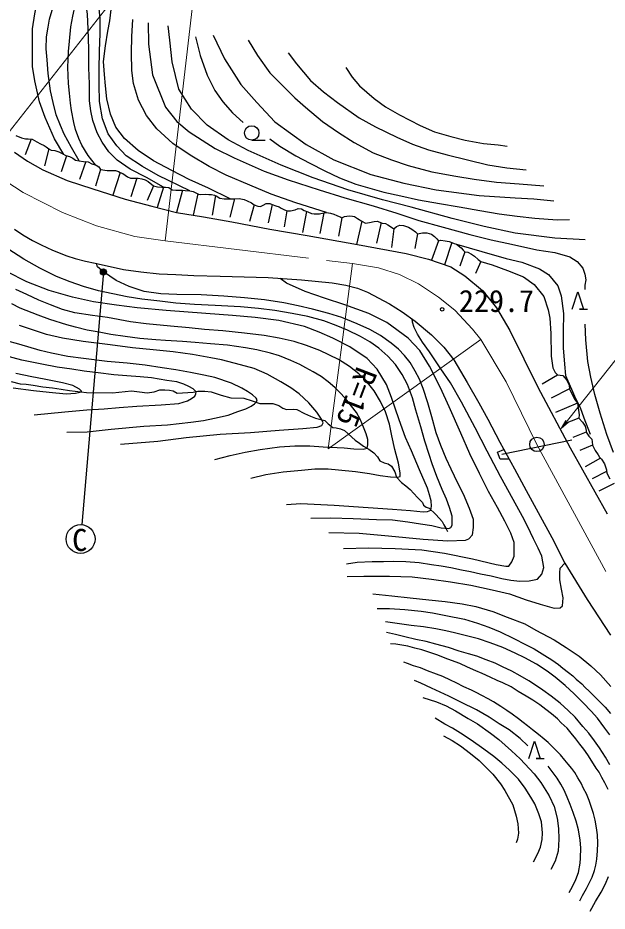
# Model space of a CAD drawing. Units: millimetres, scale not verified. Extents: x 40000 to 680000, y 20000 to 380000.
# Drawn here: x 284500 to 333396, y 245252 to 319426 of the extents above; entities that cross this region are included whole.
import ezdxf
from ezdxf.enums import TextEntityAlignment as Align

# ---------------------------------------------------------------- set-up
doc = ezdxf.new("R2010")
doc.units = ezdxf.units.MM
doc.header["$LTSCALE"] = 1000
doc.linetypes.add('CHAIN', pattern=[18.5, 12, -1.5, 3.5, -1.5])
for name, color, linetype, lineweight in [('M-BGD', 7, 'Continuous', 25), ('M-BGD-EXST', 7, 'Continuous', 25), ('M-BMK', 2, 'CHAIN', 13), ('M-BMK-SRVR', 3, 'Continuous', 25), ('M-STR-HTXT', 7, 'Continuous', 13)]:
    doc.layers.add(name, color=color, linetype=linetype, lineweight=lineweight)
doc.styles.add('ＭＳ ゴシック', font='')
doc.styles.get('ＭＳ ゴシック').set_extended_font_data('MS Gothic')

# ---------------------------------------------------------------- blocks, each defined once
blk = doc.blocks.new('open_arrow')
at = {"color": 0, "linetype": 'Continuous', "lineweight": -2}
blk.add_lwpolyline([(7.5, 1.25), (0, 0), (7.5, -1.25)], dxfattribs=at)

msp = doc.modelspace()

# ---------------------------------------------------------------- hatches: boundary and pattern name
at = {"layer": 'M-BGD-EXST'}
msp.add_hatch(color=256, dxfattribs=at).paths.add_polyline_path([(291377, 298212, 1), (291817, 298451, 0.41421), (291477, 298551, 0.41421)])

# ---------------------------------------------------------------- linework, layer by layer
at = {"layer": 'M-BGD'}
for p, q in [((285603, 309362), (285115, 308057)), ((303908, 309272), (305031, 309272)), ((287078, 308554), (286711, 307146)), ((288543, 307977), (288099, 306636)), ((290143, 307488), (289611, 306003)), ((291366, 306835), (290953, 305457)), ((292978, 306581), (292386, 304696)), ((294376, 306103), (293886, 304559)), ((295746, 305482), (295232, 304268)), ((296590, 305380), (296056, 303669)), ((298147, 305110), (297654, 303267)), ((299441, 304811), (299042, 303038)), ((300886, 304673), (300625, 303038)), ((302471, 304410), (302097, 302880)), ((304116, 303892), (303734, 302515)), ((305594, 303942), (305279, 302395)), ((306816, 303402), (306588, 302066)), ((308455, 303348), (308129, 301590)), ((309899, 303227), (309568, 301525)), ((311384, 302832), (311094, 301290)), ((313045, 302534), (312611, 300620)), ((314639, 302423), (314253, 300707)), ((315689, 301920), (315507, 300360)), ((317663, 301497), (317441, 300262)), ((319404, 300923), (318835, 299296)), ((320499, 300775), (319913, 298919)), ((321580, 299987), (321187, 298797)), ((331428, 295242), (331095, 295242)), ((331095, 295242), (331761, 295242)), ((330275, 288634), (328764, 287843)), ((330929, 287437), (329106, 286645)), ((331057, 286174), (329779, 285695)), ((331661, 285028), (330554, 284594)), ((330467, 284354), (324660, 283179)), ((332192, 283954), (331126, 283492)), ((332856, 282860), (331564, 282146)), ((333348, 281749), (332157, 281141)), ((333991, 280757), (332708, 280120)), ((327517, 257939), (328184, 257939)), ((327850, 257939), (327517, 257939))]:
    msp.add_line(p, q, dxfattribs=at)
for points in [[(288326, 308077), (287533, 309393), (286770, 311145), (286283, 312466), (285897, 314191), (285701, 315382), (285701, 318509), (285919, 319751), (286072, 320618), (286319, 321475), (286471, 322106)], [(289580, 307567), (288936, 308661), (288341, 309765), (288046, 310487), (287677, 311387), (287429, 312390), (287214, 313363), (287007, 314808), (286926, 315941), (286839, 316865), (286887, 317850), (287000, 318666), (287114, 319311), (287335, 320067), (287503, 320655), (287616, 321224)], [(290932, 307217), (290339, 308008), (289820, 308848), (289547, 309414), (289290, 310170), (289133, 310740), (288944, 311745), (288880, 312351), (288780, 313183), (288687, 313966), (288641, 315310), (288702, 316635), (288797, 317501), (288893, 318669), (289060, 319554), (289243, 320452)], [(296590, 305380), (295173, 306166), (293816, 306862), (292748, 307615), (292053, 308309), (291505, 309106), (291084, 309867), (290717, 310901), (290550, 311711), (290456, 312545), (290436, 313949), (290396, 315269), (290389, 316861), (290336, 318483), (290276, 319721), (290216, 320114)], [(298763, 305075), (296153, 306344), (294835, 307080), (293499, 307967), (292700, 308804), (291995, 309803), (291528, 311031), (291272, 312488), (291249, 313878), (291233, 315126), (291272, 316663), (291326, 318135), (291318, 319378), (291256, 320169)], [(302108, 304410), (300324, 305288), (298724, 306014), (297279, 306745), (295747, 307568), (294495, 308401), (293349, 309400), (292629, 310362), (292192, 311419), (291886, 312693), (291784, 313777), (291699, 314723), (291596, 315814), (291766, 317111), (291965, 318331), (292135, 319175), (292237, 320112)], [(310122, 303277), (307572, 304068), (305511, 304781), (303736, 305544), (301771, 306370), (300373, 307093), (298785, 308023), (297363, 309004), (296040, 310222), (295172, 311307), (294507, 312581), (294089, 313964), (293960, 315046), (293928, 316524), (293960, 317870), (294032, 319281)], [(295310, 319003), (295345, 317239), (295670, 314684), (296762, 312013), (297685, 310834), (298710, 309959), (300872, 308589), (302447, 307816), (304927, 306705), (306930, 305988), (309513, 305157), (311637, 304496), (313969, 303806), (315953, 303219), (317763, 302613), (319793, 302045), (321994, 301448), (323782, 301001), (325453, 300637), (327570, 300161), (329060, 299937), (330308, 299574), (330907, 299191), (331391, 298651), (331540, 298148), (331616, 297671), (331550, 297234), (331541, 296861)], [(331574, 300986), (329049, 301130), (325764, 301547), (323202, 302106), (320533, 302755), (317137, 303712), (314756, 304307), (311870, 305154), (308997, 306149), (306345, 307195), (303604, 308403), (301944, 309303), (300214, 310510), (298899, 311837), (297866, 313508), (297308, 315774), (297098, 317564), (296982, 318759)], [(299232, 317865), (299629, 316294), (300214, 314679), (300853, 313402), (301521, 312459), (302297, 311546), (303192, 310740)], [(300697, 317991), (301652, 316029), (302997, 313904), (304328, 312399), (305809, 310797), (308419, 308898), (310718, 307649), (313787, 306423), (316516, 305711), (319209, 305158), (322771, 304688), (325769, 304486), (327306, 304405), (328974, 304244)], [(303614, 317575), (304394, 316303), (305397, 314854), (306279, 313963), (307488, 312792), (308371, 312012), (309784, 310812), (311094, 309920), (312403, 309075), (313993, 308219), (315516, 307644), (316874, 307169), (318861, 306631), (320830, 306269), (322376, 306045), (324224, 305794), (326100, 305636), (328155, 305487)], [(306941, 316519), (307609, 315614), (308787, 314232), (309862, 313282), (311028, 312389), (312818, 311131), (314188, 310373), (315956, 309522), (317257, 308934), (318570, 308470), (320120, 308041), (321799, 307631), (323508, 307235), (325081, 306986), (326688, 306794)], [(311709, 315303), (312240, 314507), (312838, 313777), (314066, 312726), (315006, 312052), (316168, 311377), (317885, 310480), (319080, 309960), (320440, 309562), (321628, 309284), (323143, 308996), (324360, 308875), (325101, 308764)], [(284319, 309649), (284793, 309466), (285124, 309385), (285365, 309385), (285687, 309354), (286073, 309130), (286381, 308960), (286685, 308835), (286846, 308710), (287078, 308554), (287249, 308454), (287566, 308405), (287888, 308289), (288165, 308160), (288487, 307994), (288774, 307905), (289061, 307781), (289275, 307607), (289580, 307567), (289951, 307505), (290334, 307472), (290650, 307303)], [(305403, 309380), (306225, 308786), (307574, 307981), (308731, 307349), (309973, 306735), (311194, 306153), (312547, 305628), (314859, 304963), (316276, 304653), (317756, 304318), (319486, 304013), (321112, 303723), (322823, 303443), (324436, 303159), (325922, 302963), (327411, 302792), (329261, 302664), (330267, 302690)], [(284207, 308274), (285298, 307523), (286558, 306807), (288591, 305935), (290722, 305219), (293411, 304374), (295605, 303782), (297654, 303267), (299901, 302896), (302245, 302497), (305414, 301879), (308514, 301356), (312679, 300607), (316707, 299865), (318564, 299390), (320414, 298744), (321590, 298008), (323053, 296778), (324229, 295348), (325322, 293478), (327640, 288751), (330341, 283719), (333403, 278255)], [(290650, 307303), (291006, 307195), (291209, 307043), (291366, 306835), (291908, 306750), (292342, 306744), (292607, 306744), (292843, 306682), (292978, 306581), (293215, 306491), (293605, 306214), (293842, 306107), (294118, 306107), (294495, 306102), (294799, 306057), (295058, 305989), (295306, 305826), (295746, 305482), (296080, 305386), (296435, 305380), (296744, 305380), (297026, 305329), (297291, 305155), (297606, 305115), (297877, 305121), (298147, 305110), (298391, 305092), (298763, 305075), (299033, 304996), (299258, 304890), (299495, 304788), (299681, 304766), (300053, 304777), (300334, 304766), (300571, 304771), (300824, 304704), (300948, 304642), (301260, 304467), (301620, 304399), (301998, 304410), (302217, 304410), (302471, 304410), (302876, 304416), (303265, 304354), (303535, 304242), (303879, 304061), (304116, 303892), (304417, 303802), (304620, 303768), (304851, 303886), (305115, 303999), (305397, 303999), (305594, 303942), (305898, 303818), (306169, 303728), (306343, 303627), (306512, 303554), (306816, 303402), (307111, 303402), (307505, 303492), (307748, 303593), (308024, 303571), (308260, 303424), (308547, 303312), (308868, 303182), (309088, 303154), (309533, 303154), (309899, 303227), (310122, 303277), (310449, 303215), (310725, 303136), (310973, 303029), (311299, 302877), (311384, 302832), (311615, 302945), (311992, 302984), (312263, 302973), (312437, 302928), (312679, 302776), (313045, 302534), (313357, 302387), (313673, 302432), (314056, 302505), (314304, 302533), (314546, 302471), (314732, 302376), (315002, 302347), (315205, 302229), (315408, 302094), (315689, 301920), (315928, 302105), (316187, 302201), (316486, 302195), (316903, 302060), (317179, 301885), (317500, 301649), (317663, 301497), (318074, 301576), (318435, 301565), (318835, 301452), (319082, 301261), (319268, 301075), (319404, 300923), (319597, 300961), (319958, 300905), (320285, 300848), (320499, 300775), (320713, 300696), (320899, 300629), (321282, 300330), (321439, 300128), (321580, 299987), (321841, 299974), (322150, 299806), (322404, 299642), (322691, 299372), (322922, 299192), (322485, 298194)], [(284207, 301893), (284910, 301402), (285704, 300945), (286438, 300584), (287365, 300149), (288569, 299668), (289259, 299446), (290117, 299229), (290905, 299056), (293263, 298539), (294713, 298328), (296214, 298185), (297600, 298115), (299107, 298043), (301282, 297988), (305266, 297863), (308031, 297681), (310581, 297432), (311717, 297223), (312695, 296985), (313506, 296643), (315331, 295694), (316385, 295026), (317461, 294243), (318818, 293111), (319846, 292082), (320663, 291030), (321775, 289158), (322756, 287457), (323490, 286094), (324487, 284190), (325705, 281984), (326669, 280170), (327682, 278365), (328814, 276275), (329883, 274143), (331740, 271139), (333680, 268158)], [(320899, 300629), (323004, 300039), (325016, 299451), (326331, 299129), (327772, 298573), (328533, 298119), (329312, 297182), (329569, 296339), (329768, 294872), (329743, 293390), (329760, 292033), (329852, 290675), (329940, 289736), (330149, 289291)], [(308822, 277895), (310469, 277910), (312326, 277846), (314261, 277782), (315587, 277736), (316859, 277572), (317920, 277425), (318862, 277270), (319615, 277092), (320263, 277021), (320427, 277110), (320533, 277304), (320533, 278057), (320310, 278758), (320062, 279454), (319709, 280255), (319269, 281352), (318872, 282383), (318640, 283159), (318283, 284270), (317939, 285454), (317535, 286844), (317257, 287875), (316834, 288988), (316398, 289821), (315829, 290635), (315187, 291342), (314440, 292011), (313699, 292513), (312938, 292964), (311860, 293486), (310914, 293891), (309882, 294261), (308550, 294639), (307274, 294870), (305824, 295115), (304476, 295306), (302972, 295445), (300883, 295538), (299151, 295624), (297601, 295744), (296285, 295915), (294783, 296055), (293560, 296273), (292380, 296505), (291177, 296769), (289941, 297119), (288830, 297496), (287696, 297960), (286327, 298641), (285005, 299388), (283654, 300250)], [(310309, 276698), (312826, 276650), (315246, 276429), (318132, 276139), (320177, 276004), (321633, 276043), (321929, 276169), (322225, 276509), (322317, 277112), (322313, 277772), (321969, 278695), (321474, 279868), (321014, 280782), (320462, 281947), (320046, 282845), (319591, 283928), (319208, 284962), (318840, 286305), (318524, 287463), (318144, 288662), (317820, 289423), (317472, 290091), (317064, 290798), (316578, 291398), (316089, 291911), (315483, 292416), (314577, 293043), (313704, 293536), (312667, 294027), (311378, 294544), (310314, 294874), (308949, 295241), (307745, 295516), (306563, 295755), (304957, 296026), (303304, 296184), (301582, 296316), (299700, 296423), (297696, 296453), (296376, 296509), (294983, 296718), (293735, 297106), (292645, 297631), (291597, 298331), (291094, 298762), (291018, 299032)], [(322922, 299192), (323844, 298916), (325134, 298455), (326449, 297914), (327348, 297297), (328154, 296303), (328499, 295192), (328631, 294480), (328719, 293228), (328766, 291325), (328899, 290372), (329087, 289972), (329287, 289779)], [(306792, 279018), (307977, 279098), (310748, 278972), (313562, 278779), (315586, 278633), (317078, 278508), (318143, 278406), (318498, 278426), (318778, 278546), (318828, 278876), (318783, 279321), (318668, 279826), (318478, 280371), (317822, 281900), (317167, 283474), (316656, 284584), (316145, 286035), (315494, 287905), (315097, 288970), (314302, 290252), (313482, 291129), (312055, 292109), (310629, 292840), (309499, 293333), (308275, 293800), (306160, 294286), (304190, 294545), (302323, 294715), (300107, 294867), (296792, 295132), (294389, 295359), (292670, 295580), (290776, 295845), (289022, 296242), (287103, 296786), (285230, 297511), (283601, 298333)], [(311519, 275371), (313591, 275422), (315816, 275373), (318026, 275246), (319901, 274972), (322225, 274506), (324185, 274046), (324989, 273900), (325229, 273905), (325482, 274249), (325678, 274735), (325682, 275866), (325399, 276628), (324902, 277642), (324292, 278765), (323552, 280109), (322796, 281603), (322007, 283233), (321268, 284951), (320287, 287139), (319573, 288707), (318667, 290512), (317853, 291798), (316874, 292827), (315127, 294128), (313633, 294867), (311640, 295597), (309942, 296154), (308348, 296702), (306787, 297391), (306256, 297797)], [(303827, 281200), (305075, 281520), (306504, 281725), (308043, 281867), (309134, 281979), (310236, 281975), (311112, 281906), (312527, 281768), (313675, 281588), (314561, 281437), (315433, 281313), (316027, 281291), (316218, 281340), (316227, 281655), (316072, 282454), (315779, 283581), (315519, 284709), (315324, 285689), (314994, 286714), (314598, 287569), (314056, 288464), (313390, 289283), (312788, 289878), (312008, 290481), (311119, 291060), (309553, 291814), (308443, 292219), (307423, 292540), (306172, 292816), (304935, 293038), (303303, 293244), (301494, 293445), (299992, 293553), (298709, 293678), (297165, 293818), (295136, 294013), (293847, 294197), (291938, 294535), (290698, 294702), (289219, 294924), (288196, 295206), (287196, 295587), (286226, 295976), (285241, 296442), (284331, 296880)], [(330488, 295242), (330958, 296680), (331428, 295242)], [(300833, 282742), (302127, 283094), (303368, 283367), (304592, 283587), (306223, 283816), (307482, 283886), (308735, 283884), (309822, 283816), (311587, 283714), (312369, 283635), (313140, 283624), (313497, 283686), (313540, 283969), (313529, 284402), (313398, 284878), (313190, 285435), (312902, 286104), (312592, 286669), (312187, 287181), (311803, 287677), (311333, 288195), (310792, 288736), (310238, 289206), (309661, 289652), (308997, 290024), (308392, 290377), (307895, 290634), (307158, 290965), (306220, 291360), (305454, 291586), (304340, 291853), (303377, 292028), (301890, 292243), (300483, 292371), (299219, 292462), (298172, 292564), (296741, 292623), (295961, 292703), (294623, 292812), (293416, 292976), (292211, 293130), (291237, 293316), (290244, 293499), (289288, 293743), (288557, 293933), (287149, 294367), (286181, 294733), (284681, 295328), (284010, 295678)], [(293024, 284038), (296115, 284282), (298474, 284585), (301282, 284861), (303800, 285006), (306178, 285180), (308157, 285334), (309346, 285428), (309719, 285572), (309838, 285801), (309694, 286115), (309303, 286683), (308642, 287447), (307851, 288205), (307138, 288705), (306315, 289197), (305195, 289833), (304109, 290308), (302961, 290624), (301409, 291022), (300516, 291201), (298989, 291481), (297385, 291701), (295731, 291862), (294020, 292034), (292170, 292263), (289922, 292560), (288204, 292840), (286880, 293137), (285538, 293571), (284630, 293876)], [(311761, 274078), (312664, 274238), (313896, 274280), (314833, 274288), (315710, 274314), (316681, 274297), (317795, 274205), (318811, 274031), (319626, 273928), (320421, 273781), (321306, 273597), (322072, 273450), (322883, 273265), (323779, 273086), (324664, 272885), (325405, 272738), (326149, 272657), (326920, 272673), (327611, 272825), (327975, 273222), (328133, 273786), (327970, 274732), (327682, 275405), (327296, 276178), (326801, 277221), (326367, 278019), (325590, 279444), (324552, 281341), (323449, 283445), (322449, 285385), (321324, 287515), (320389, 289120), (319590, 290289), (318649, 291691), (318072, 292488), (317656, 293174), (317397, 293702), (317245, 294152), (317211, 294425)], [(333930, 283330), (333360, 284821), (332811, 286610), (332377, 288141), (332051, 289594), (331809, 290898), (331616, 292689), (331567, 293981)], [(288574, 285025), (290249, 285056), (292228, 285284), (294954, 285528), (296922, 285620), (298859, 285855), (299910, 286002), (300814, 286185), (301950, 286441), (302756, 286734), (303428, 286954), (303868, 287174), (304128, 287383), (304299, 287530), (304360, 287701), (304262, 287847), (303969, 288116), (303566, 288409), (303077, 288690), (302234, 289093), (300841, 289557), (299923, 289766), (298811, 289974), (297602, 290193), (296466, 290377), (295058, 290585), (293580, 290756), (291918, 290903), (289935, 291148), (288652, 291295), (287284, 291588), (286356, 291807), (284569, 292335), (283543, 292615)], [(285850, 286458), (288393, 286715), (290223, 286877), (291670, 286971), (292914, 287079), (294361, 287188), (296393, 287282), (297867, 287404), (298570, 287620), (298920, 287826), (299180, 288021), (299256, 288206), (299289, 288379), (299186, 288496), (299055, 288618), (298681, 288809), (298272, 289001), (297680, 289201), (296870, 289323), (295597, 289524), (294657, 289611), (293533, 289699), (292454, 289795), (291159, 289962), (289990, 290084), (288967, 290242), (287748, 290412), (286494, 290680), (284833, 291010), (283396, 291388)], [(284118, 288698), (285791, 288474), (287104, 288333), (288518, 288214), (289290, 288256), (289782, 288362), (289793, 288437), (289621, 288594), (289051, 288890), (288189, 289134), (286690, 289435), (285663, 289630), (284324, 289903)], [(328019, 289024), (329287, 289779), (329708, 289725), (330049, 289347), (330244, 288914), (330275, 288634), (330697, 287760), (330929, 287437), (331075, 286454), (331057, 286174), (331344, 285851), (331569, 285516), (331667, 285174), (331661, 285028), (331881, 284691), (332137, 284429), (332143, 284222), (332192, 283954), (332405, 283509), (332643, 283144), (332777, 282949), (332935, 282772), (333180, 282386), (333333, 281892), (333363, 281606), (333632, 281147)], [(330149, 289291), (330446, 288584), (330772, 287813), (331147, 287082), (331471, 286207), (331997, 284858)], [(283952, 289231), (284690, 289050), (285193, 289005), (285766, 288929), (286568, 288795), (287371, 288700), (288088, 288584), (288782, 288489), (290191, 288330), (292356, 288298), (293934, 288453), (294594, 288382), (295226, 288301), (295806, 288373), (296287, 288533), (296688, 288533), (297071, 288524), (297383, 288453), (297731, 288257), (299036, 288346), (299446, 288426), (300007, 288435), (300542, 288373), (301371, 288097), (302182, 287883), (303256, 287846), (303951, 287614), (304566, 287418), (304950, 287392), (305440, 287401), (305663, 287401), (306153, 287240), (306483, 287009), (306804, 286920), (307374, 286928), (307655, 286920), (308276, 286580), (308773, 286359), (309188, 286189), (309972, 286004), (310257, 285728), (310625, 285424), (310925, 285388), (311284, 285305), (311615, 285153), (312480, 284346), (312846, 284099), (313173, 283873), (313626, 283600), (314026, 283313), (314339, 282980), (314526, 282654), (314899, 282488), (315219, 282381), (315505, 282188), (315767, 281732), (315931, 281295), (316333, 280853), (316693, 280566), (317041, 280252), (317660, 279612), (318080, 279186), (318167, 278960), (318373, 278800), (318620, 278707), (319161, 278205), (319474, 277865), (319714, 277599), (319854, 277339), (320024, 277047), (320154, 276773)], [(325260, 282790), (324525, 282790), (324306, 283366), (324817, 283593)], [(311831, 273041), (313205, 273068), (315342, 273054), (317232, 272999), (318823, 272822), (320400, 272591), (322087, 272306), (323868, 271926), (325285, 271597), (326686, 271107), (327842, 270740), (329011, 270401), (329511, 270426), (329704, 270601), (329748, 271275), (329607, 272001), (329469, 272773), (329460, 273350), (329495, 273735), (329883, 274143)], [(313952, 271613), (315534, 271421), (317054, 271255), (318608, 271090), (319952, 270958), (321375, 270781), (322510, 270550), (323900, 270119), (325090, 269657), (326567, 269106), (327474, 268586), (328995, 267771), (329997, 267154), (331077, 266427), (332049, 265621), (332842, 264872), (333714, 263901)], [(314312, 270372), (315345, 270372), (316616, 270305), (317970, 270164), (318904, 270015), (320011, 269802), (321562, 269494), (322646, 269154), (323573, 268823), (324508, 268452), (325666, 267879), (326636, 267388), (327347, 267027), (328218, 266486), (328804, 266120), (329373, 265739), (329719, 265432), (330200, 265061), (330543, 264789), (330829, 264523), (331292, 264138), (331582, 263830), (331893, 263513), (332295, 263142), (332709, 262714), (333239, 262178), (333678, 261658)], [(333620, 259879), (333213, 260442), (332606, 261278), (332085, 261856), (331400, 262557), (330651, 263291), (329902, 263990), (329086, 264677), (328430, 265191), (327538, 265768), (326567, 266297), (325768, 266660), (324743, 267139), (323688, 267530), (322725, 267866), (321723, 268124), (320743, 268363), (320005, 268522), (319193, 268682), (318168, 268848), (317142, 268978), (316171, 269114), (315010, 269262)], [(333628, 257392), (333264, 258048), (332768, 258809), (332343, 259399), (331889, 260019), (331392, 260593), (330752, 261354), (330172, 261908), (329510, 262509), (328743, 263093), (328059, 263601), (327532, 263962), (326892, 264375), (326192, 264783), (325480, 265186), (324723, 265551), (324099, 265832), (323360, 266125), (322582, 266417), (321898, 266615), (321122, 266848), (320244, 267141), (319185, 267411), (318369, 267637), (317524, 267819), (316618, 268041), (315823, 268228), (315095, 268377)], [(333472, 255355), (333194, 255910), (332965, 256339), (332734, 256801), (332500, 257125), (332129, 257716), (331789, 258237), (331456, 258709), (331138, 259123), (330808, 259570), (330423, 260026), (330070, 260438), (329592, 260898), (329265, 261215), (328777, 261635), (328321, 262002), (327824, 262376), (327229, 262770), (326673, 263098), (326013, 263477), (325420, 263873), (324729, 264215), (324269, 264416), (323704, 264684), (323031, 264993), (322503, 265218), (321800, 265517), (321161, 265813), (320472, 266067), (319964, 266252), (319349, 266499), (318840, 266665), (318022, 266940), (317445, 267094), (316862, 267243), (316371, 267350), (315874, 267428), (315427, 267458)], [(331121, 246106), (331348, 246542), (331693, 247123), (331929, 247616), (332159, 248082), (332352, 248637), (332462, 249073), (332549, 249577), (332611, 250267), (332637, 250904), (332607, 251598), (332511, 252166), (332401, 252793), (332256, 253354), (332084, 253929), (331907, 254436), (331681, 254985), (331449, 255443), (331248, 255867), (330958, 256331), (330706, 256751), (330454, 257103), (330160, 257456), (329889, 257781), (329534, 258223), (329234, 258537), (328840, 258928), (328508, 259253), (328179, 259544), (327710, 259913), (327196, 260310), (326800, 260639), (326438, 260916), (326050, 261220), (325514, 261594), (325069, 261910), (324565, 262257), (323965, 262618), (323523, 262882), (322992, 263157), (322528, 263396), (322134, 263599), (321497, 263878), (320865, 264220), (320391, 264436), (319754, 264726), (319251, 264930), (318497, 265218), (317919, 265443), (317326, 265634), (316829, 265821), (316537, 265915)], [(326826, 258988), (326172, 259600), (325262, 260319), (324435, 260799), (323608, 261361), (322555, 261958), (321257, 262595), (320264, 263091), (318823, 263771), (317929, 264168), (317416, 264416)], [(318095, 262994), (319245, 262620), (320031, 262298), (320809, 261876), (321869, 261254), (322638, 260799), (323723, 260029), (324409, 259491), (325469, 258564), (326172, 257886), (327341, 256659), (327887, 255923), (328582, 254838), (329004, 253945), (329245, 252959), (329369, 252124), (329402, 251229), (329320, 250245), (329080, 249410), (328724, 248707)], [(327285, 249336), (327649, 250047), (327872, 250551), (328013, 251196), (328037, 251766), (327938, 252659), (327739, 253333), (327400, 254151), (327077, 254714), (326606, 255458), (326050, 256204), (325306, 256965), (324661, 257536), (323989, 258100), (323170, 258711), (322118, 259458), (321241, 260037), (320554, 260434), (319918, 260781), (319140, 261269)], [(319810, 259797), (320546, 259433), (321216, 258979), (322061, 258349), (322789, 257753), (323368, 257191), (323906, 256619), (324543, 255834), (324916, 255269), (325561, 254079), (325851, 253151), (325984, 252506), (326033, 251721), (325959, 251241), (325843, 250935)], [(326911, 257939), (327380, 259377), (327850, 257939)], [(330245, 246807), (330534, 247310), (330812, 247882), (331027, 248469), (331173, 249245), (331194, 249643), (331205, 250505), (331152, 251134), (331032, 252006), (330833, 252719), (330586, 253433), (330334, 254104), (330082, 254715), (329825, 255286), (329558, 255794), (329254, 256287), (328849, 256851), (328493, 257301)], [(331992, 245252), (332445, 246052), (332908, 246833), (333256, 247524), (333522, 248118)]]:
    msp.add_lwpolyline(points, dxfattribs=at)
for centre, radius in [((303908, 309872), 600), ((319708, 295228), 150)]:
    msp.add_circle(centre, radius, dxfattribs=at)
at = {"layer": 'M-BGD-EXST'}
msp.add_line((291597, 298331), (289808, 277347), dxfattribs=at)
for centre, radius in [((291597, 298331), 250), ((289706, 276152), 1200)]:
    msp.add_circle(centre, radius, dxfattribs=at)
at = {"layer": 'M-BMK'}
msp.add_lwpolyline([(282825, 306306), (284948, 304916), (288210, 303257), (291037, 302164), (294197, 301283), (296712, 300908), (312281, 299023), (314418, 298672), (316162, 298121), (317739, 297335), (319407, 296237), (320763, 295161), (322223, 293563), (322906, 292729), (325008, 289215), (327576, 284012), (333875, 272406)], dxfattribs=at)
at = {"layer": 'M-BMK-SRVR'}
msp.add_circle((327576, 284012), 600, dxfattribs=at)
at = {"layer": 'M-STR-HTXT'}
for points in [[(281626, 307254), (300200, 330926), (296712, 300908)], [(329593, 285321), (350727, 311980), (369216, 311980)], [(312281, 299023), (310241, 283637), (322906, 292729)]]:
    msp.add_lwpolyline(points, dxfattribs=at)

# ---------------------------------------------------------------- block references
at = {"layer": 'M-STR-HTXT', "xscale": 100, "yscale": 100, "rotation": 51.6}
msp.add_blockref('open_arrow', (329593, 285321), dxfattribs=at)

# ---------------------------------------------------------------- texts
at = {"layer": 'M-BGD', "style": 'ＭＳ ゴシック'}
msp.add_text('229.7', height=1833, dxfattribs=at).set_placement((324215, 294457), align=Align.BOTTOM_CENTER)
at = {"layer": 'M-BGD-EXST', "style": 'ＭＳ ゴシック'}
msp.add_text('C', height=1833, dxfattribs=at).set_placement((289631, 276076), align=Align.MIDDLE_CENTER)
at = {"layer": 'M-STR-HTXT', "style": 'ＭＳ ゴシック'}
msp.add_text('R=15', height=1833, rotation=249.075, dxfattribs=at).set_placement((311244, 288447), align=Align.BOTTOM_CENTER)

doc.saveas('drawing.dxf')
